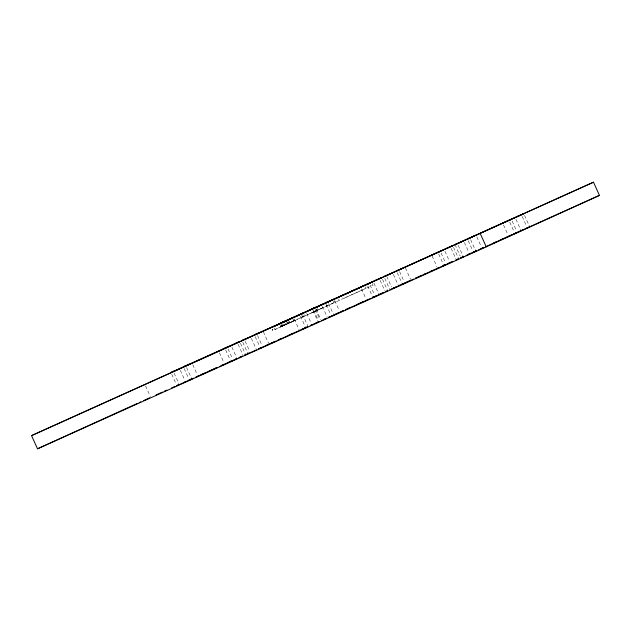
<?xml version="1.0" encoding="UTF-8"?>
<svg xmlns="http://www.w3.org/2000/svg" width="631" height="631" viewBox="0 0 631 631"><rect width="100%" height="100%" fill="white"/><g stroke="black" fill="none" stroke-linecap="round" stroke-linejoin="round"><path stroke-width="0.47" stroke-dasharray="3.15 2.37" d="M281.158 324.799L281.82 326.266L289.471 322.835L290.173 322.496L289.511 321.029M291.427 322.023L295.04 320.296L294.377 318.836M281.82 326.266L289.022 323.048L288.359 321.581M301.705 315.563L302.367 317.03L304.734 315.91L304.079 314.443M302.367 317.03L316.809 310.499L316.147 309.032M274.209 328.073L274.871 329.54L280.905 326.819L294.188 320.824L293.525 319.357M272.773 330.478L272.111 329.011L272.773 330.478L335.487 302.099M313.646 311.911L321.565 308.354L320.903 306.887M283.059 323.861L283.721 325.328L304.734 315.91M283.721 325.328L295.04 320.296M281.347 324.649L282.01 326.117L290.173 322.496M282.01 326.117L282.909 325.762L282.246 324.295M524.542 215.408L529.701 226.837M522.168 216.465L526.538 226.143M515.953 219.288L520.717 229.85M512.104 221.063L516.466 230.733M509.73 222.12L514.099 231.79M503.506 224.944L507.876 234.622M476.839 236.862L481.208 246.54M470.623 239.693L475.388 250.247M468.249 240.75L472.619 250.428M464.4 242.517L468.77 252.195M458.185 245.349L462.949 255.902M455.014 244.647L460.18 256.083M453.531 247.368L458.69 258.797M451.157 248.425L455.921 258.978M444.934 251.256L449.304 260.926M441.085 253.023L445.454 262.693M438.719 254.08L443.483 264.634M432.101 256.028L436.865 266.582M405.433 267.946L410.592 279.383M399.612 271.653L403.982 281.331M397.238 272.71L402.404 284.147M393.389 274.477L398.153 285.038M386.771 276.425L391.535 286.987M384.8 278.366L389.958 289.803M382.512 279.328L387.679 290.757M380.146 280.385L384.91 290.938M373.923 283.216L378.687 293.77M372.408 283.65L373.071 285.117L310.752 313.291L310.089 311.824M370.074 284.983L374.443 294.653M367.707 286.04L372.471 296.594M365.262 286.884L365.925 288.351L343.485 298.495L342.822 297.035M361.484 288.872L365.854 298.542M338.65 298.92L339.312 300.388M334.824 300.632L339.186 310.46M334.343 300.821L335.006 302.281M333.247 301.334L333.909 302.801M328.593 303.614L333.365 314.167M326.227 304.67L330.597 314.348M325.967 304.639L326.629 306.106M322.378 306.445L327.142 316.999M317.212 308.543L317.874 310.002M316.155 309.269L320.919 319.822M315.358 309.553L319.728 319.223M313.788 310.326L318.158 320.004M312.984 310.444L317.756 321.163M306.769 313.441L311.138 323.111M302.525 314.325L308.086 326.637M300.553 316.265L305.317 326.819M294.33 319.097L299.094 329.65M292.879 319.617L293.541 321.084M288.809 321.368L289.471 322.835M287.783 321.913L288.446 323.38M287.405 322.039L288.067 323.506M286.774 322.362L287.436 323.829M285.094 323.167L285.756 324.634M279.912 324.626L280.905 326.819M263.411 331.867L268.569 343.303M257.582 335.574L261.952 345.252M255.216 336.638L259.586 346.309M251.367 338.405L256.131 348.959M245.143 341.229L249.513 350.907M242.777 342.286L247.936 353.723M240.49 343.248L245.254 353.802M238.116 344.305L242.888 354.859M231.9 347.137L236.664 357.69M228.051 348.904L232.421 358.582M225.677 349.96L230.441 360.514M219.462 352.792L223.824 362.462M192.794 364.71L197.164 374.38M186.571 367.534L191.335 378.087M184.205 368.599L188.566 378.269M180.356 370.365L184.717 380.036M174.132 373.189L178.896 383.743M171.758 374.254L176.128 383.924M145.548 385.912L150.312 396.473"/><path stroke-width="0.95" d="M288.848 319.562L280.495 323.332L287.697 320.114M301.042 314.096L303.416 312.976L282.396 322.402M511.007 219.438L508.933 220.361M523.446 213.783L455.014 244.647L462.326 241.334M176.925 385.683L177.871 385.249M307.786 326.779L307.565 326.866M319.247 321.629L319.467 321.534M387.379 290.899L387.158 290.986M516.963 232.634L514.896 233.557M529.409 226.979L527.335 227.901M312.306 309.024L315.484 307.565M31.55 435.619L593.495 182.193L599.45 195.381L486.249 246.847L37.505 448.807L31.55 435.619L593.495 182.193M37.505 448.807L137.337 403.43M139.12 402.617L140.902 401.805M143.576 400.59L149.823 397.751M189.663 379.894L190.31 379.594M232.263 360.766L232.918 360.475M244.702 355.119L245.356 354.819M248.235 353.589L248.882 353.289M261.321 347.634L260.453 348.036M331.685 315.973L332.34 315.674M390.258 289.668L390.912 289.369M402.696 284.013L403.351 283.713M445.951 264.594L441.779 266.487M457.743 259.231L458.39 258.939M461.924 257.409L461.048 257.811M175.442 370.46L170.969 372.495L239.693 341.489L235.221 343.516M222.782 349.172L227.255 347.145L224.888 348.202M246.453 338.5L241.981 340.527L381.723 277.569L375.816 280.243M258.891 332.845L254.419 334.88L256.793 333.815M297.651 315.476L302.123 313.449L299.757 314.506M310.089 309.821L313.615 308.228M313.938 308.133L317.464 306.54M329.91 300.884L325.43 302.912L327.805 301.855M271.448 327.544L287.121 320.453M334.162 299.173L280.685 323.19L281.584 322.827M364.805 285.251L369.277 283.224L366.911 284.281M284.431 321.7L292.863 317.89L273.546 326.606M342.16 295.568L364.6 285.417M510.361 219.73L502.718 223.185M522.799 214.083L516.434 216.954M230.102 361.752L227.302 363.014M242.541 356.097L239.748 357.359M303.606 328.672L304.97 328.057M306.177 327.505L307.131 327.071M393.074 288.391L394.438 287.768M373.331 297.28L375.24 296.412L374.719 296.641M385.77 291.632L386.732 291.191M462.878 256.975L464.085 256.431M475.324 251.319L476.523 250.775L472.903 252.337M526.593 228.248L528.754 227.27M515.353 233.36L516.316 232.926M189.316 364.158L183.408 366.84L185.774 365.775M309.427 310.365L371.746 282.183M391.315 273.294L384.003 276.607L452.735 245.609L445.423 248.914M402.349 268.278L396.442 270.951L398.816 269.894M431.707 255.145L440.296 251.264L437.922 252.321M474.772 235.678L467.461 238.991L469.827 237.934M156.094 394.927L162.38 392.096M164.17 391.291L166.868 390.076M171.356 388.057L174.945 386.44M176.735 385.636L179.433 384.421M183.921 382.402L185.711 381.597M188.409 380.383L191.998 378.766M196.486 376.746L198.276 375.942M200.966 374.727L204.562 373.11M209.05 371.091L211.74 369.884M213.53 369.072L217.127 367.455M221.615 365.436L224.305 364.229M231.482 360.995L236.87 358.574M245.845 354.535L249.434 352.918M258.41 348.88L261.999 347.263M266.282 345.394L269.177 344.029M270.975 343.225L274.564 341.608M279.052 339.588L281.741 338.374M288.919 335.148L294.306 332.718M301.484 329.492L306.871 327.063M311.359 325.044L314.049 323.837M315.847 323.025L319.436 321.408M323.924 319.389L326.613 318.182M328.412 317.369L330.21 316.565M333.799 314.948L339.178 312.526M340.977 311.714L342.775 310.909M346.364 309.293L351.743 306.871M358.029 304.039L364.308 301.216M373.284 297.177L376.873 295.56M378.671 294.748L384.058 292.327M385.849 291.522L387.647 290.71M391.236 289.093L396.623 286.671M398.413 285.867L400.212 285.054M402.901 283.847L409.188 281.016M415.466 278.192L421.753 275.361M423.543 274.556L426.24 273.341M430.721 271.322L434.317 269.705M436.108 268.901L438.797 267.686M443.285 265.667L445.084 264.862M447.773 263.648L451.362 262.031M455.85 260.011L457.649 259.207M460.338 257.992L463.927 256.375M468.415 254.356L471.112 253.149M480.98 248.701L483.677 247.494M493.545 243.045L496.242 241.839M500.73 239.819L511.496 234.969M513.295 234.164L524.061 229.313M525.86 228.509L599.45 195.381M180.182 384.224L193.512 378.198M195.294 377.425L217.506 367.368M219.288 366.627L229.952 361.744M234.393 359.773L237.059 358.542M238.841 357.745L242.391 356.144M250.31 352.666L256.565 349.85M258.316 349.03L276.244 340.992M277.908 340.156L293.234 333.342M294.937 332.521L305.712 327.702M310.105 325.667L312.787 324.46M314.577 323.656L318.15 322.047M321.321 320.706L326.653 318.3M328.428 317.503L331.094 316.273M332.876 315.5L343.532 310.618M345.315 309.9L350.647 307.423M352.429 306.705L363.085 301.823M364.868 301.074L370.2 298.621M371.974 297.848L382.638 293.021M393.223 288.343L413.66 279.06M415.443 278.342L433.213 270.257M434.996 269.54L452.766 261.463M466.009 255.579L476.673 250.752M478.456 249.979L483.78 247.502M485.562 246.784L503.333 238.699M505.115 237.982L526.443 228.296M366.65 300.301L367.928 299.725M437.662 268.341L438.939 267.765M468.289 254.53L469.567 253.954M508.673 236.38L509.951 235.805M457.388 259.38L458.169 259.025M473.936 251.958L475.782 251.122M390.486 289.574L391.267 289.219M402.925 283.918L403.706 283.564M445.731 264.681L443.877 265.517M461.498 257.614L463.343 256.778M191.737 378.971L189.442 379.996M179.291 384.626L177.003 385.651M231.908 360.916L232.689 360.569M244.347 355.261L245.128 354.914M248.456 353.494L249.237 353.147M260.895 347.839L261.684 347.492M316.549 307.076L320.24 305.428M313.512 308.338C311.809 309.127 315.745 307.242 314.049 308.023M331.464 316.076L331.914 315.879M480.286 233.651L486.249 246.847"/></g></svg>
